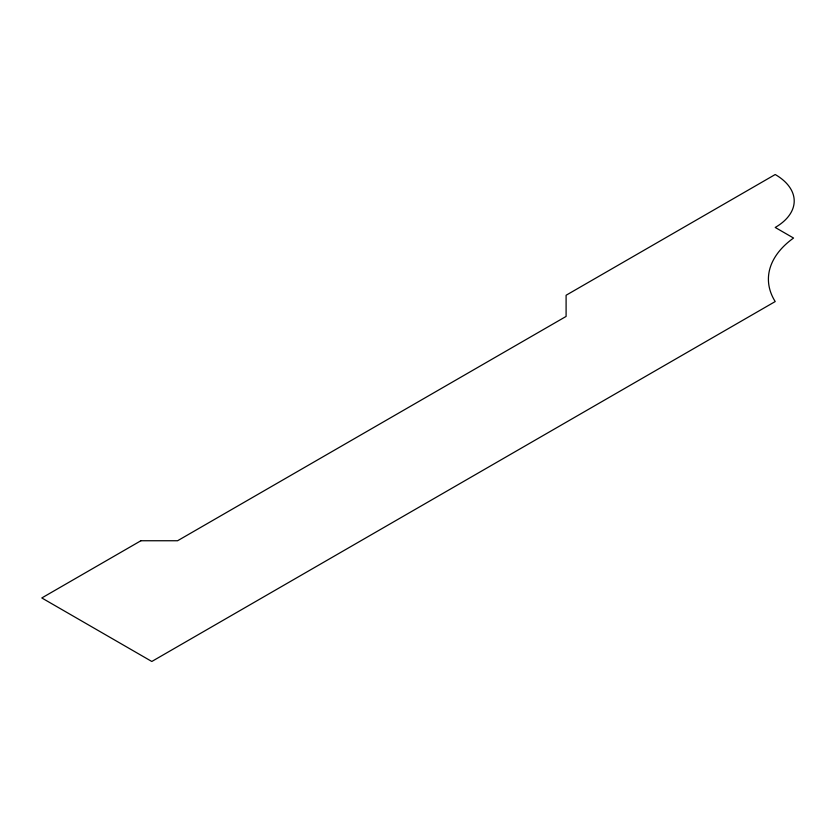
<?xml version="1.0" encoding="UTF-8"?>
<svg xmlns="http://www.w3.org/2000/svg" width="836" height="836" viewBox="0 0 836 836"><rect width="100%" height="100%" fill="white"/><g stroke="black" fill="none" stroke-linecap="round" stroke-linejoin="round"><path stroke-width="1.25" d="M140.908 540.746L41.8 597.959L151.807 661.475L775.212 301.556A113.623 65.605 0 0 1 793.552 238.041L775.212 227.455A64.821 37.421 0 0 0 775.212 174.525L566.097 295.254L566.097 316.426L177.577 540.746L140.908 540.746"/></g></svg>
